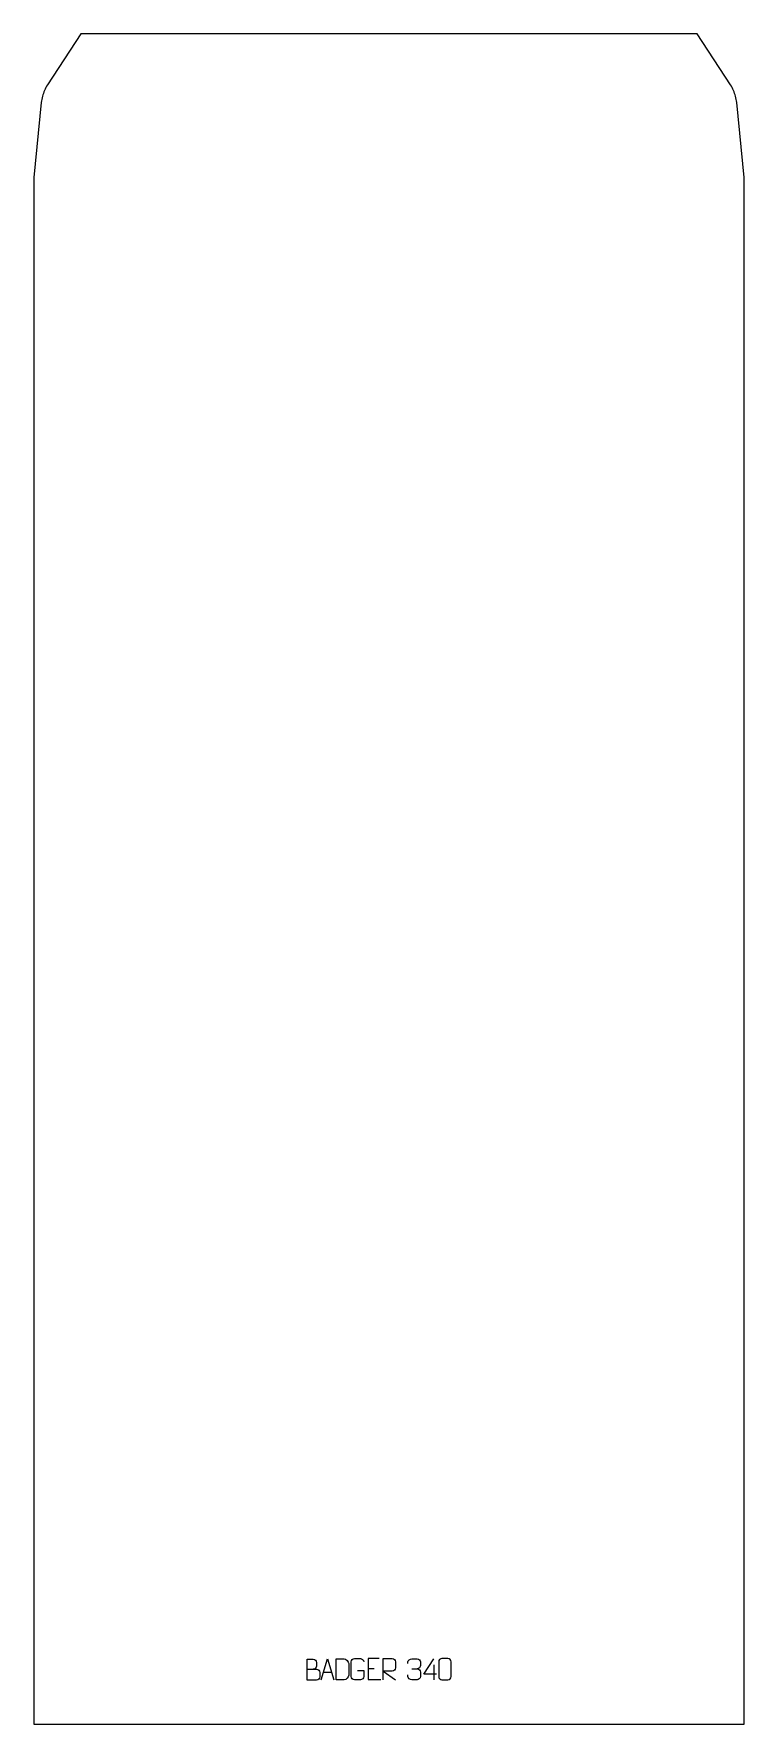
# Model space of a CAD drawing. Header units: millimetres. Extents: x -420 to 420, y -1215 to 785.
import ezdxf

# ---------------------------------------------------------------- set-up
doc = ezdxf.new("R2010")
doc.units = ezdxf.units.MM
doc.header["$MEASUREMENT"] = 0
doc.layers.add('layer 1', color=7, linetype='Continuous')

msp = doc.modelspace()

# ---------------------------------------------------------------- linework, layer by layer
at = {"layer": 'layer 1', "color": 242, "lineweight": 9}
msp.add_open_spline([(410.2462, 709.2303), (410.2462, 709.2303), (410.6101, 707.4211), (410.6101, 707.4211), (410.6101, 707.4211), (410.6101, 707.4211), (410.903, 705.5985), (410.903, 705.5985), (410.903, 705.5985), (410.903, 705.5985), (411.1232, 703.7665), (411.1232, 703.7665), (411.1232, 703.7665), (411.1232, 703.7665), (419.9995, 614.9998), (419.9995, 614.9998), (419.9995, 614.9998), (419.9995, 614.9998), (419.9995, -1214.9995), (419.9995, -1214.9995), (419.9995, -1214.9995), (419.9995, -1214.9995), (-419.9995, -1214.9995), (-419.9995, -1214.9995), (-419.9995, -1214.9995), (-419.9995, -1214.9995), (-419.9995, 614.9998), (-419.9995, 614.9998), (-419.9995, 614.9998), (-419.9995, 614.9998), (-411.1232, 703.7665), (-411.1232, 703.7665), (-411.1232, 703.7665), (-411.1232, 703.7665), (-410.903, 705.5985), (-410.903, 705.5985), (-410.903, 705.5985), (-410.903, 705.5985), (-410.6101, 707.4211), (-410.6101, 707.4211), (-410.6101, 707.4211), (-410.6101, 707.4211), (-410.2451, 709.2303), (-410.2451, 709.2303), (-410.2451, 709.2303), (-410.2451, 709.2303), (-409.8095, 711.0235), (-409.8095, 711.0235), (-409.8095, 711.0235), (-409.8095, 711.0235), (-409.3017, 712.7987), (-409.3017, 712.7987), (-409.3017, 712.7987), (-409.3017, 712.7987), (-408.7242, 714.5514), (-408.7242, 714.5514), (-408.7242, 714.5514), (-408.7242, 714.5514), (-408.0777, 716.2802), (-408.0777, 716.2802), (-408.0777, 716.2802), (-408.0777, 716.2802), (-407.363, 717.9817), (-407.363, 717.9817), (-407.363, 717.9817), (-407.363, 717.9817), (-406.5811, 719.6537), (-406.5811, 719.6537), (-406.5811, 719.6537), (-406.5811, 719.6537), (-405.7344, 721.2939), (-405.7344, 721.2939), (-405.7344, 721.2939), (-405.7344, 721.2939), (-404.822, 722.8981), (-404.822, 722.8981), (-404.822, 722.8981), (-404.822, 722.8981), (-403.8475, 724.4654), (-403.8475, 724.4654), (-403.8475, 724.4654), (-403.8475, 724.4654), (-364.5001, 785.0002), (-364.5001, 785.0002), (-364.5001, 785.0002), (-364.5001, 785.0002), (364.5001, 785.0002), (364.5001, 785.0002), (364.5001, 785.0002), (364.5001, 785.0002), (403.8475, 724.4654), (403.8475, 724.4654), (403.8475, 724.4654), (403.8475, 724.4654), (404.822, 722.8981), (404.822, 722.8981), (404.822, 722.8981), (404.822, 722.8981), (405.7341, 721.2939), (405.7341, 721.2939), (405.7341, 721.2939), (405.7341, 721.2939), (406.5811, 719.6537), (406.5811, 719.6537), (406.5811, 719.6537), (406.5811, 719.6537), (407.363, 717.9817), (407.363, 717.9817), (407.363, 717.9817), (407.363, 717.9817), (408.0777, 716.2802), (408.0777, 716.2802), (408.0777, 716.2802), (408.0777, 716.2802), (408.7242, 714.5514), (408.7242, 714.5514), (408.7242, 714.5514), (408.7242, 714.5514), (409.3017, 712.7987), (409.3017, 712.7987), (409.3017, 712.7987), (409.3017, 712.7987), (409.8095, 711.0235), (409.8095, 711.0235), (409.8095, 711.0235), (409.8095, 711.0235), (410.2462, 709.2303), (410.2462, 709.2303)], degree=3, knots=[0, 0, 0, 0, 0.03030303, 0.03030303, 0.03030303, 0.03030303, 0.060606061, 0.060606061, 0.060606061, 0.060606061, 0.090909091, 0.090909091, 0.090909091, 0.090909091, 0.121212121, 0.121212121, 0.121212121, 0.121212121, 0.151515152, 0.151515152, 0.151515152, 0.151515152, 0.181818182, 0.181818182, 0.181818182, 0.181818182, 0.212121212, 0.212121212, 0.212121212, 0.212121212, 0.242424242, 0.242424242, 0.242424242, 0.242424242, 0.272727273, 0.272727273, 0.272727273, 0.272727273, 0.303030303, 0.303030303, 0.303030303, 0.303030303, 0.333333333, 0.333333333, 0.333333333, 0.333333333, 0.363636364, 0.363636364, 0.363636364, 0.363636364, 0.393939394, 0.393939394, 0.393939394, 0.393939394, 0.424242424, 0.424242424, 0.424242424, 0.424242424, 0.454545455, 0.454545455, 0.454545455, 0.454545455, 0.484848485, 0.484848485, 0.484848485, 0.484848485, 0.515151515, 0.515151515, 0.515151515, 0.515151515, 0.545454545, 0.545454545, 0.545454545, 0.545454545, 0.575757576, 0.575757576, 0.575757576, 0.575757576, 0.606060606, 0.606060606, 0.606060606, 0.606060606, 0.636363636, 0.636363636, 0.636363636, 0.636363636, 0.666666667, 0.666666667, 0.666666667, 0.666666667, 0.696969697, 0.696969697, 0.696969697, 0.696969697, 0.727272727, 0.727272727, 0.727272727, 0.727272727, 0.757575758, 0.757575758, 0.757575758, 0.757575758, 0.787878788, 0.787878788, 0.787878788, 0.787878788, 0.818181818, 0.818181818, 0.818181818, 0.818181818, 0.848484848, 0.848484848, 0.848484848, 0.848484848, 0.878787879, 0.878787879, 0.878787879, 0.878787879, 0.909090909, 0.909090909, 0.909090909, 0.909090909, 0.939393939, 0.939393939, 0.939393939, 0.939393939, 1, 1, 1, 1], dxfattribs=at)
at = {"layer": 'layer 1', "color": 250, "lineweight": 9}
for points, knots in [([(-96.616, -1150.045), (-92.9774, -1150.0446), (-89.3903, -1150.0446), (-85.7509, -1150.045), (-85.7509, -1150.045), (-83.7755, -1150.0623), (-81.8519, -1151.7984), (-81.8519, -1153.848), (-81.8519, -1153.848), (-81.8523, -1154.9766), (-81.8523, -1158.026), (-81.8519, -1159.1549), (-81.8519, -1159.1549), (-81.8343, -1161.0128), (-83.3764, -1163.0267), (-85.6979, -1163.0098), (-85.6979, -1163.0098), (-89.3377, -1163.0094), (-92.9771, -1163.0094), (-96.616, -1163.0098), (-96.616, -1163.0098), (-96.616, -1154.6915), (-96.616, -1146.3737), (-96.616, -1138.0562), (-96.616, -1138.0562), (-94.2423, -1138.0562), (-91.8682, -1138.0562), (-89.494, -1138.0562), (-89.494, -1138.0562), (-87.8132, -1138.0386), (-85.7164, -1139.9491), (-85.6987, -1141.9115), (-85.6987, -1141.9115), (-85.6991, -1143.9776), (-85.6991, -1144.1236), (-85.6987, -1146.1901), (-85.6987, -1146.1901), (-85.6814, -1148.2562), (-87.5359, -1150.0623), (-89.5459, -1150.045)], [0, 0, 0, 0, 0.090909091, 0.090909091, 0.090909091, 0.090909091, 0.181818182, 0.181818182, 0.181818182, 0.181818182, 0.272727273, 0.272727273, 0.272727273, 0.272727273, 0.363636364, 0.363636364, 0.363636364, 0.363636364, 0.454545455, 0.454545455, 0.454545455, 0.454545455, 0.545454545, 0.545454545, 0.545454545, 0.545454545, 0.636363636, 0.636363636, 0.636363636, 0.636363636, 0.727272727, 0.727272727, 0.727272727, 0.727272727, 0.818181818, 0.818181818, 0.818181818, 0.818181818, 1, 1, 1, 1]), ([(-80.2314, -1162.5217), (-80.2314, -1162.5217), (-72.8604, -1137.5682), (-72.8604, -1137.5682), (-72.8604, -1137.5682), (-72.8604, -1137.5682), (-65.2905, -1162.5217), (-65.2905, -1162.5217)], [0, 0, 0, 0, 0.333333333, 0.333333333, 0.333333333, 0.333333333, 1, 1, 1, 1]), ([(-62.4677, -1162.4936), (-60.1359, -1162.4932), (-55.1857, -1162.5172), (-52.8542, -1162.5175), (-52.8542, -1162.5175), (-50.9292, -1162.6229), (-47.6106, -1159.0813), (-47.6218, -1157.064), (-47.6218, -1157.064), (-47.6222, -1151.2939), (-47.6222, -1149.1242), (-47.6218, -1143.3549), (-47.6218, -1143.3549), (-47.6261, -1141.2168), (-51.0006, -1137.5567), (-53.153, -1137.5702), (-53.153, -1137.5702), (-55.4787, -1137.5702), (-60.203, -1137.5702), (-62.5291, -1137.5702), (-62.5291, -1137.5702), (-62.5287, -1143.3171), (-62.4674, -1156.7463), (-62.4677, -1162.4936)], [0, 0, 0, 0, 0.142857143, 0.142857143, 0.142857143, 0.142857143, 0.285714286, 0.285714286, 0.285714286, 0.285714286, 0.428571429, 0.428571429, 0.428571429, 0.428571429, 0.571428571, 0.571428571, 0.571428571, 0.571428571, 0.714285714, 0.714285714, 0.714285714, 0.714285714, 1, 1, 1, 1]), ([(-37.0704, -1151.3799), (-37.0704, -1151.3799), (-29.9023, -1151.3799), (-29.9023, -1151.3799), (-29.9023, -1151.3799), (-29.9023, -1151.3799), (-29.9023, -1158.548), (-29.9023, -1158.548), (-29.9023, -1158.548), (-30.042, -1160.8714), (-31.7192, -1162.351), (-33.867, -1162.3618), (-33.867, -1162.3618), (-36.1988, -1162.3614), (-38.5308, -1162.3614), (-40.8623, -1162.3618), (-40.8623, -1162.3618), (-42.7872, -1162.4672), (-44.7594, -1160.5827), (-44.7482, -1158.5654), (-44.7482, -1158.5654), (-44.7478, -1152.7953), (-44.7478, -1147.0256), (-44.7482, -1141.2563), (-44.7482, -1141.2563), (-44.744, -1139.1182), (-42.9972, -1137.399), (-40.8449, -1137.4124), (-40.8449, -1137.4124), (-38.5192, -1137.4124), (-36.1931, -1137.4124), (-33.867, -1137.4124), (-33.867, -1137.4124), (-31.9203, -1137.377), (-29.9289, -1138.8685), (-29.9023, -1141.3062)], [0, 0, 0, 0, 0.1, 0.1, 0.1, 0.1, 0.2, 0.2, 0.2, 0.2, 0.3, 0.3, 0.3, 0.3, 0.4, 0.4, 0.4, 0.4, 0.5, 0.5, 0.5, 0.5, 0.6, 0.6, 0.6, 0.6, 0.7, 0.7, 0.7, 0.7, 0.8, 0.8, 0.8, 0.8, 1, 1, 1, 1]), ([(-11.7985, -1137.1653), (-11.7985, -1137.1653), (-24.6724, -1137.1653), (-24.6724, -1137.1653), (-24.6724, -1137.1653), (-24.6724, -1137.1653), (-24.6724, -1162.1189), (-24.6724, -1162.1189), (-24.6724, -1162.1189), (-24.6724, -1162.1189), (-9.8066, -1162.1189), (-9.8066, -1162.1189)], [0, 0, 0, 0, 0.25, 0.25, 0.25, 0.25, 0.5, 0.5, 0.5, 0.5, 1, 1, 1, 1]), ([(-6.9266, -1162.3644), (-6.9266, -1162.3644), (-6.9266, -1137.4109), (-6.9266, -1137.4109), (-6.9266, -1137.4109), (-3.3318, -1137.4109), (0.2637, -1137.4109), (3.8589, -1137.4109), (3.8589, -1137.4109), (6.1842, -1137.4486), (7.7415, -1138.9386), (7.7374, -1141.305), (7.7374, -1141.305), (7.737, -1143.3405), (7.737, -1146.3999), (7.7374, -1148.4359), (7.7374, -1148.4359), (7.7309, -1150.3114), (5.9186, -1152.2532), (3.9091, -1152.2723), (3.9091, -1152.2723), (3.9091, -1152.2723), (-6.9266, -1152.2723), (-6.9266, -1152.2723), (-6.9266, -1152.2723), (-6.9266, -1152.2723), (7.7281, -1162.3644), (7.7281, -1162.3644)], [0, 0, 0, 0, 0.125, 0.125, 0.125, 0.125, 0.25, 0.25, 0.25, 0.25, 0.375, 0.375, 0.375, 0.375, 0.5, 0.5, 0.5, 0.5, 0.625, 0.625, 0.625, 0.625, 0.75, 0.75, 0.75, 0.75, 1, 1, 1, 1]), ([(22.3331, -1143.2525), (22.3331, -1143.2525), (22.3331, -1141.3953), (22.3331, -1141.3953), (22.3331, -1141.3953), (22.3188, -1139.6534), (24.9833, -1137.5353), (27.0424, -1137.558), (27.0424, -1137.558), (29.1065, -1137.558), (31.1705, -1137.558), (33.2342, -1137.558), (33.2342, -1137.558), (35.4287, -1137.5492), (37.027, -1139.396), (37.0714, -1141.3081), (37.0714, -1141.3081), (37.071, -1142.7432), (37.071, -1144.1783), (37.0714, -1145.6138), (37.0714, -1145.6138), (37.0228, -1147.2673), (35.4202, -1149.4973), (33.2219, -1149.4873), (33.2219, -1149.4873), (35.4256, -1149.4985), (37.0336, -1151.3017), (37.0876, -1153.3612), (37.0876, -1153.3612), (37.0872, -1155.1459), (37.0872, -1156.9306), (37.0876, -1158.7157), (37.0876, -1158.7157), (37.0977, -1160.7771), (35.0428, -1162.5402), (33.2219, -1162.5321), (33.2219, -1162.5321), (31.1566, -1162.5318), (29.0914, -1162.5318), (27.0258, -1162.5321), (27.0258, -1162.5321), (24.8572, -1162.5206), (22.3262, -1160.1204), (22.3076, -1158.6586), (22.3076, -1158.6586), (22.3076, -1158.6586), (22.3076, -1156.75), (22.3076, -1156.75)], [0, 0, 0, 0, 0.076923077, 0.076923077, 0.076923077, 0.076923077, 0.153846154, 0.153846154, 0.153846154, 0.153846154, 0.230769231, 0.230769231, 0.230769231, 0.230769231, 0.307692308, 0.307692308, 0.307692308, 0.307692308, 0.384615385, 0.384615385, 0.384615385, 0.384615385, 0.461538462, 0.461538462, 0.461538462, 0.461538462, 0.538461538, 0.538461538, 0.538461538, 0.538461538, 0.615384615, 0.615384615, 0.615384615, 0.615384615, 0.692307692, 0.692307692, 0.692307692, 0.692307692, 0.769230769, 0.769230769, 0.769230769, 0.769230769, 0.846153846, 0.846153846, 0.846153846, 0.846153846, 1, 1, 1, 1]), ([(56.1085, -1155.6284), (56.1085, -1155.6284), (41.2868, -1155.6284), (41.2868, -1155.6284), (41.2868, -1155.6284), (41.2868, -1155.6284), (53.1644, -1137.5579), (53.1644, -1137.5579)], [0, 0, 0, 0, 0.333333333, 0.333333333, 0.333333333, 0.333333333, 1, 1, 1, 1]), ([(62.6414, -1137.4655), (64.9671, -1137.4655), (67.2932, -1137.4655), (69.6193, -1137.4655), (69.6193, -1137.4655), (71.5659, -1137.4299), (73.5573, -1138.9215), (73.584, -1141.3591), (73.584, -1141.3591), (73.5836, -1147.106), (73.5836, -1152.8533), (73.584, -1158.601), (73.584, -1158.601), (73.4442, -1160.9244), (71.767, -1162.404), (69.6193, -1162.4148), (69.6193, -1162.4148), (67.2874, -1162.4144), (64.9555, -1162.4144), (62.624, -1162.4148), (62.624, -1162.4148), (60.699, -1162.5202), (58.7269, -1160.6357), (58.7381, -1158.6184), (58.7381, -1158.6184), (58.7384, -1152.8483), (58.7384, -1147.0786), (58.7381, -1141.3093), (58.7381, -1141.3093), (58.7423, -1139.1712), (60.489, -1137.452), (62.6414, -1137.4655)], [0, 0, 0, 0, 0.111111111, 0.111111111, 0.111111111, 0.111111111, 0.222222222, 0.222222222, 0.222222222, 0.222222222, 0.333333333, 0.333333333, 0.333333333, 0.333333333, 0.444444444, 0.444444444, 0.444444444, 0.444444444, 0.555555556, 0.555555556, 0.555555556, 0.555555556, 0.666666667, 0.666666667, 0.666666667, 0.666666667, 0.777777778, 0.777777778, 0.777777778, 0.777777778, 1, 1, 1, 1])]:
    msp.add_open_spline(points, degree=3, knots=knots, dxfattribs=at)
for points in [[(-77.5088, -1153.2723), (-77.5088, -1153.2723), (-68.0131, -1153.2723), (-68.0131, -1153.2723)], [(-24.6724, -1149.045), (-24.6724, -1149.045), (-17.5043, -1149.045), (-17.5043, -1149.045)], [(27.0428, -1149.4977), (27.0428, -1149.4977), (33.2392, -1149.4977), (33.2392, -1149.4977)], [(53.1644, -1144.8673), (53.1644, -1144.8673), (53.1644, -1162.532), (53.1644, -1162.532)]]:
    msp.add_open_spline(points, degree=3, dxfattribs=at)

doc.saveas('drawing.dxf')
